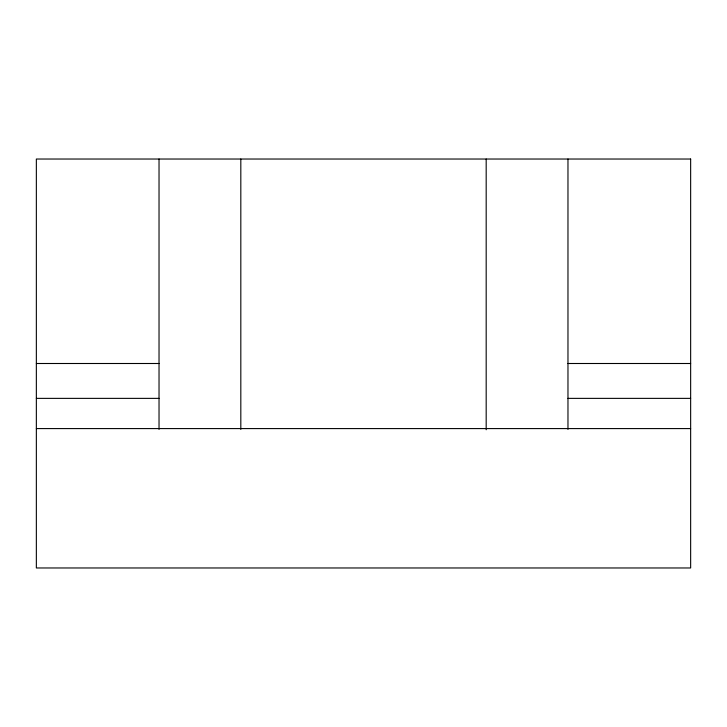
<?xml version="1.0" encoding="UTF-8"?>
<svg xmlns="http://www.w3.org/2000/svg" width="727" height="727" viewBox="0 0 727 727"><rect width="100%" height="100%" fill="white"/><g stroke="black" fill="none" stroke-linecap="round" stroke-linejoin="round"><path stroke-width="1.09" d="M36.35 363.5L159.031 363.5M567.969 363.5L690.65 363.5M36.35 398.369L159.031 398.369M567.969 398.369L690.65 398.369M36.35 428.585L690.65 428.585M567.969 159.031L567.969 429.384M486.181 159.031L486.181 429.766M240.819 159.031L240.819 429.384M159.031 159.031L159.031 429.384M690.65 159.031L36.35 159.031L36.35 567.969L690.65 567.969L690.65 159.031"/></g></svg>
